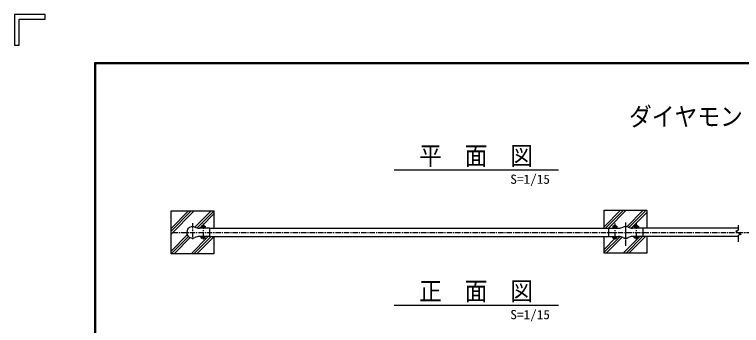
# Model space of a CAD drawing. Units: millimetres, scale not verified. Extents: x -4425 to 4425, y -3150 to 3150.
# Drawn here: x -4425 to -1030, y 1696 to 3150 of the extents above; entities that cross this region are included whole.
import ezdxf
from ezdxf.enums import TextEntityAlignment as Align

# ---------------------------------------------------------------- set-up
doc = ezdxf.new("R2010")
doc.units = ezdxf.units.MM
doc.header["$LTSCALE"] = 20
doc.linetypes.add('USER1', pattern=[2, 1.25, -0.25, 0.25, -0.25])
doc.linetypes.add('USER2', pattern=[4, 2.5, -0.5, 0.5, -0.5])
for name, color, linetype, lineweight in [('0-0_KOUZOU', 7, 'Continuous', 25), ('0-1_KISO', 7, 'Continuous', 25), ('0-2_SUNPOU', 1, 'Continuous', 25), ('0-4_BUHIN', 7, 'Continuous', 25), ('0-5_BOLT', 3, 'Continuous', 25), ('0-9_WAKU', 7, 'Continuous', 25), ('0-A_HATCH', 4, 'Continuous', 25)]:
    doc.layers.add(name, color=color, linetype=linetype, lineweight=lineweight)
doc.styles.add('ＭＳ ゴシック', font='')
doc.styles.get('ＭＳ ゴシック').set_extended_font_data('MS Gothic')

msp = doc.modelspace()

# ---------------------------------------------------------------- linework, layer by layer
at = {"layer": '0-0_KOUZOU', "color": 1, "linetype": 'USER1'}
for p, q in [((-3594.13, 2174.2), (-3594.13, 2094.91)), ((-1571.13, 2174.2), (-1571.13, 2094.91))]:
    msp.add_line(p, q, dxfattribs=at)
at = {"layer": '0-0_KOUZOU', "color": 1, "linetype": 'USER2'}
msp.add_line((-1571.13, 2177.21), (-1571.13, 2068), dxfattribs=at)
msp.add_line((-1571.13, 2177.21), (-1571.13, 2068), dxfattribs=at)
at = {"layer": '0-0_KOUZOU'}
for p, q in [((-3514.13, 2150.44), (-1651.13, 2150.44)), ((-1043.63, 2150.44), (-1491.13, 2150.44)), ((-3514.13, 2112.44), (-1651.13, 2112.44)), ((-1043.63, 2112.44), (-1491.13, 2112.44))]:
    msp.add_line(p, q, dxfattribs=at)
at = {"layer": '0-0_KOUZOU', "color": 3}
for p, q in [((-1043.63, 2141.36), (-1043.63, 2165.79)), ((-1043.63, 2087.44), (-1043.63, 2118.1))]:
    msp.add_line(p, q, dxfattribs=at)
msp.add_lwpolyline([(-1043.63, 2141.36), (-1056.65, 2136.95), (-1031.29, 2121.25), (-1043.63, 2118.1)], dxfattribs=at)
at = {"layer": '0-1_KISO'}
for points in [[(-3494.13, 2112.44), (-3494.13, 2031.44), (-3694.13, 2031.44), (-3694.13, 2231.44), (-3494.13, 2231.44), (-3494.13, 2150.44)], [(-1671.13, 2150.44), (-1671.13, 2234.55), (-1471.13, 2234.55), (-1471.13, 2150.44)], [(-1471.13, 2112.44), (-1471.13, 2034.55), (-1671.13, 2034.55), (-1671.13, 2112.44)]]:
    msp.add_lwpolyline(points, dxfattribs=at)
at = {"layer": '0-2_SUNPOU'}
for p, q in [((-2652.06, 2423.43), (-1884.61, 2423.43)), ((-2652.06, 1790.3), (-1884.61, 1790.3))]:
    msp.add_line(p, q, dxfattribs=at)
at = {"layer": '0-4_BUHIN'}
for p, q in [((-3514.13, 2151.19), (-3562.71, 2151.19)), ((-3514.13, 2151.19), (-3514.13, 2111.69)), ((-1651.13, 2151.19), (-1651.13, 2111.69)), ((-1651.13, 2151.19), (-1602.55, 2151.19)), ((-1491.13, 2151.19), (-1539.71, 2151.19)), ((-3514.13, 2111.69), (-3562.71, 2111.69)), ((-1651.13, 2111.69), (-1602.55, 2111.69))]:
    msp.add_line(p, q, dxfattribs=at)
at = {"layer": '0-4_BUHIN', "color": 1, "linetype": 'USER1'}
for p, q in [((-3544.13, 2172.35), (-3544.13, 2094.21)), ((-1621.13, 2172.35), (-1621.13, 2094.21)), ((-1521.13, 2172.35), (-1521.13, 2094.21)), ((-3686.63, 2131.44), (-946.2, 2131.44))]:
    msp.add_line(p, q, dxfattribs=at)
at = {"layer": '0-4_BUHIN'}
msp.add_lwpolyline([(-1491.13, 2151.19), (-1491.13, 2111.69), (-1539.71, 2111.69)], dxfattribs=at)
for centre, radius, start, end in [((-3594.13, 2131.44), 27, 64.66832, 294.24963), ((-3561.87, 2199.59), 48.4, 244.66832, 270), ((-1603.39, 2199.59), 48.4, 270, 295.33168), ((-1571.13, 2131.44), 27, 64.66832, 115.33168), ((-1571.13, 2131.44), 27, 64.66832, 115.33168), ((-1538.87, 2199.59), 48.4, 244.66832, 270), ((-3561.87, 2063.29), 48.4, 90, 115.33168), ((-1603.39, 2063.29), 48.4, 64.66832, 90), ((-1571.13, 2131.44), 27, 244.66832, 294.24963), ((-1571.13, 2131.44), 27, 245.75037, 295.33168), ((-1538.87, 2063.29), 48.4, 90, 115.33168)]:
    msp.add_arc(centre, radius, start, end, dxfattribs=at)
at = {"layer": '0-5_BOLT'}
for p, q in [((-3554.63, 2153.19), (-3554.63, 2151.19)), ((-3533.63, 2153.19), (-3554.63, 2153.19)), ((-3533.63, 2151.19), (-3554.63, 2151.19)), ((-3551.48, 2161.19), (-3553.93, 2159.78)), ((-3553.93, 2159.78), (-3553.93, 2153.19)), ((-3536.78, 2161.19), (-3551.48, 2161.19)), ((-3549.13, 2159.78), (-3549.13, 2153.19)), ((-3539.13, 2159.78), (-3539.13, 2153.19)), ((-3536.78, 2161.19), (-3534.33, 2159.78)), ((-3536.78, 2161.19), (-3534.33, 2159.78)), ((-3534.33, 2159.78), (-3534.33, 2153.19)), ((-3533.63, 2153.19), (-3533.63, 2151.19)), ((-1631.63, 2153.19), (-1610.63, 2153.19)), ((-1631.63, 2153.19), (-1631.63, 2151.19)), ((-1631.63, 2151.19), (-1610.63, 2151.19)), ((-1628.48, 2161.19), (-1630.93, 2159.78)), ((-1628.48, 2161.19), (-1630.93, 2159.78)), ((-1630.93, 2159.78), (-1630.93, 2153.19)), ((-1628.48, 2161.19), (-1613.78, 2161.19)), ((-1626.13, 2159.78), (-1626.13, 2153.19)), ((-1616.13, 2159.78), (-1616.13, 2153.19)), ((-1613.78, 2161.19), (-1611.33, 2159.78)), ((-1611.33, 2159.78), (-1611.33, 2153.19)), ((-1610.63, 2153.19), (-1610.63, 2151.19)), ((-1510.63, 2153.19), (-1531.63, 2153.19)), ((-1531.63, 2153.19), (-1531.63, 2151.19)), ((-1528.48, 2161.19), (-1530.93, 2159.78)), ((-1513.78, 2161.19), (-1528.48, 2161.19)), ((-1526.13, 2159.78), (-1526.13, 2153.19)), ((-1516.13, 2159.78), (-1516.13, 2153.19)), ((-1513.78, 2161.19), (-1511.33, 2159.78)), ((-3549.13, 2111.69), (-3549.13, 2111.19)), ((-3549.13, 2111.69), (-3549.13, 2111.19)), ((-3549.13, 2105.11), (-3549.13, 2111.69)), ((-3539.13, 2111.69), (-3539.13, 2111.19)), ((-3539.13, 2111.69), (-3539.13, 2111.19)), ((-3539.13, 2105.11), (-3539.13, 2111.69)), ((-1626.13, 2111.69), (-1626.13, 2111.19)), ((-1626.13, 2111.69), (-1626.13, 2111.19)), ((-1626.13, 2105.11), (-1626.13, 2111.69)), ((-1616.13, 2111.69), (-1616.13, 2111.19)), ((-1616.13, 2111.69), (-1616.13, 2111.19)), ((-1616.13, 2105.11), (-1616.13, 2111.69)), ((-1530.93, 2105.11), (-1530.93, 2111.69)), ((-1526.13, 2105.11), (-1526.13, 2111.69)), ((-1526.13, 2111.69), (-1526.13, 2111.19)), ((-1526.13, 2111.69), (-1526.13, 2111.19)), ((-1516.13, 2105.11), (-1516.13, 2111.69)), ((-1516.13, 2111.69), (-1516.13, 2111.19)), ((-1516.13, 2111.69), (-1516.13, 2111.19)), ((-1511.33, 2105.11), (-1511.33, 2111.69)), ((-1528.48, 2103.69), (-1530.93, 2105.11)), ((-1513.78, 2103.69), (-1528.48, 2103.69)), ((-1513.78, 2103.69), (-1511.33, 2105.11))]:
    msp.add_line(p, q, dxfattribs=at)
for points in [[(-3536.78, 2161.19), (-3551.48, 2161.19), (-3553.93, 2159.78)], [(-1628.48, 2161.19), (-1613.78, 2161.19), (-1611.33, 2159.78)], [(-1510.63, 2153.19), (-1510.63, 2151.19), (-1531.63, 2151.19)], [(-1513.78, 2161.19), (-1528.48, 2161.19), (-1530.93, 2159.78), (-1530.93, 2153.19)], [(-1513.78, 2161.19), (-1511.33, 2159.78), (-1511.33, 2153.19)], [(-3536.78, 2103.69), (-3551.48, 2103.69), (-3553.93, 2105.11), (-3553.93, 2111.69)], [(-3536.78, 2103.69), (-3534.33, 2105.11), (-3534.33, 2111.69)], [(-1628.48, 2103.69), (-1630.93, 2105.11), (-1630.93, 2111.69)], [(-1628.48, 2103.69), (-1613.78, 2103.69), (-1611.33, 2105.11), (-1611.33, 2111.69)]]:
    msp.add_lwpolyline(points, dxfattribs=at)
for centre, radius, start, end in [((-3551.35, 2158.74), 2.45, 24.94299, 92.968), ((-3551.35, 2158.74), 2.45, 24.94299, 92.968), ((-3544.13, 2153.92), 10, 46.67952, 133.32048), ((-3544.13, 2151.65), 9.54, 58.40741, 121.59259), ((-3544.13, 2151.65), 9.54, 58.40741, 121.59259), ((-3536.91, 2158.74), 2.45, 87.032, 155.05701), ((-3536.91, 2158.74), 2.45, 87.032, 155.05701), ((-1628.35, 2158.74), 2.45, 24.94299, 92.968), ((-1628.35, 2158.74), 2.45, 24.94299, 92.968), ((-1621.13, 2153.92), 10, 46.67952, 133.32048), ((-1621.13, 2151.65), 9.54, 58.40741, 121.59259), ((-1621.13, 2151.65), 9.54, 58.40741, 121.59259), ((-1613.91, 2158.74), 2.45, 87.032, 155.05701), ((-1613.91, 2158.74), 2.45, 87.032, 155.05701), ((-1528.35, 2158.74), 2.45, 24.94299, 92.968), ((-1528.35, 2158.74), 2.45, 24.94299, 92.968), ((-1521.13, 2153.92), 10, 46.67952, 133.32048), ((-1521.13, 2151.65), 9.54, 58.40741, 121.59259), ((-1521.13, 2151.65), 9.54, 58.40741, 121.59259), ((-1513.91, 2158.74), 2.45, 87.032, 155.05701), ((-1513.91, 2158.74), 2.45, 87.032, 155.05701), ((-3551.35, 2106.14), 2.45, 267.032, 335.05701), ((-3544.13, 2113.23), 9.54, 238.40741, 301.59259), ((-3536.91, 2106.14), 2.45, 204.94299, 272.968), ((-1628.35, 2106.14), 2.45, 267.032, 335.05701), ((-1621.13, 2113.23), 9.54, 238.40741, 301.59259), ((-1613.91, 2106.14), 2.45, 204.94299, 272.968), ((-1528.35, 2106.14), 2.45, 267.032, 335.05701), ((-1521.13, 2113.23), 9.54, 238.40741, 301.59259), ((-1513.91, 2106.14), 2.45, 204.94299, 272.968)]:
    msp.add_arc(centre, radius, start, end, dxfattribs=at)
at = {"layer": '0-9_WAKU'}
for p, q in [((-4281.91, 3150.1), (-4425.16, 3150.1)), ((-4403.67, 3006.85), (-4403.67, 3128.61)), ((-4048.16, 2923.1), (4197.84, 2923.1)), ((-4048.16, -2922.9), (-4048.16, 2923.1))]:
    msp.add_line(p, q, dxfattribs=at)
for points in [[(-4425.16, 3150.1), (-4425.16, 3006.85), (-4403.67, 3006.85)], [(-4403.67, 3128.61), (-4281.91, 3128.61), (-4281.91, 3150.1)], [(-4046.16, -2920.9), (-4046.16, 2921.1), (4195.84, 2921.1)]]:
    msp.add_lwpolyline(points, dxfattribs=at)
msp.add_lwpolyline([(-4050.16, 2925.1), (4199.84, 2925.1), (4199.84, -2924.9), (-4050.16, -2924.9)], close=True, dxfattribs=at)
at = {"layer": '0-A_HATCH'}
for p, q in [((-3694.13, 2229.49), (-3692.18, 2231.44)), ((-3694.13, 2123.42), (-3586.11, 2231.44)), ((-3694.13, 2136.68), (-3599.37, 2231.44)), ((-3694.13, 2149.94), (-3612.63, 2231.44)), ((-3582.27, 2155.73), (-3506.56, 2231.44)), ((-3572.28, 2152.46), (-3494.13, 2230.61)), ((-3550.29, 2161.19), (-3494.13, 2217.35)), ((-1671.13, 2157.68), (-1594.26, 2234.55)), ((-1665.11, 2150.44), (-1581, 2234.55)), ((-1651.11, 2151.19), (-1567.74, 2234.55)), ((-1565.07, 2157.68), (-1488.19, 2234.55)), ((-1555.3, 2154.19), (-1474.94, 2234.55)), ((-1544.62, 2151.61), (-1471.13, 2225.1)), ((-3560.29, 2151.19), (-3553.93, 2157.55)), ((-1651.86, 2150.44), (-1651.13, 2151.17)), ((-3694.13, 2043.87), (-3618.35, 2119.65)), ((-3693.3, 2031.44), (-3612.73, 2112.01)), ((-3680.04, 2031.44), (-3604.74, 2106.74)), ((-3600.49, 2031.44), (-3520.24, 2111.69)), ((-3587.24, 2031.44), (-3506.24, 2112.44)), ((-3573.98, 2031.44), (-3494.13, 2111.29)), ((-1671.13, 2038.36), (-1598.18, 2111.31)), ((-1661.68, 2034.55), (-1587.38, 2108.85)), ((-1611.33, 2111.42), (-1611.06, 2111.69)), ((-1568.87, 2034.55), (-1491.73, 2111.69)), ((-1555.61, 2034.55), (-1477.72, 2112.44)), ((-1511.33, 2105.35), (-1504.99, 2111.69)), ((-1491.13, 2112.29), (-1490.98, 2112.44)), ((-1671.13, 2051.62), (-1619.06, 2103.69)), ((-1582.13, 2034.55), (-1511.91, 2104.77)), ((-1476.06, 2034.55), (-1471.13, 2039.48)), ((-3494.43, 2031.44), (-3494.13, 2031.74))]:
    msp.add_line(p, q, dxfattribs=at)

# ---------------------------------------------------------------- texts
at = {"layer": '0-2_SUNPOU', "color": 7, "style": 'ＭＳ ゴシック', "width": 0.9}
for s, p in [('ダイヤモンドフェンス', (-1555.21, 2603.67)), ('平\u3000面\u3000図', (-2535.35, 2420.54)), ('正\u3000面\u3000図', (-2535.35, 1787.4))]:
    msp.add_text(s, height=86.66, dxfattribs=at).set_placement(p, align=Align.BOTTOM_LEFT)
at = {"layer": '0-2_SUNPOU', "color": 3, "style": 'ＭＳ ゴシック', "width": 1.05}
for p in [(-2109.52, 2345.47), (-2109.52, 1712.34)]:
    msp.add_text('S=1/15', height=43.26, dxfattribs=at).set_placement(p, align=Align.BOTTOM_LEFT)

doc.saveas('drawing.dxf')
